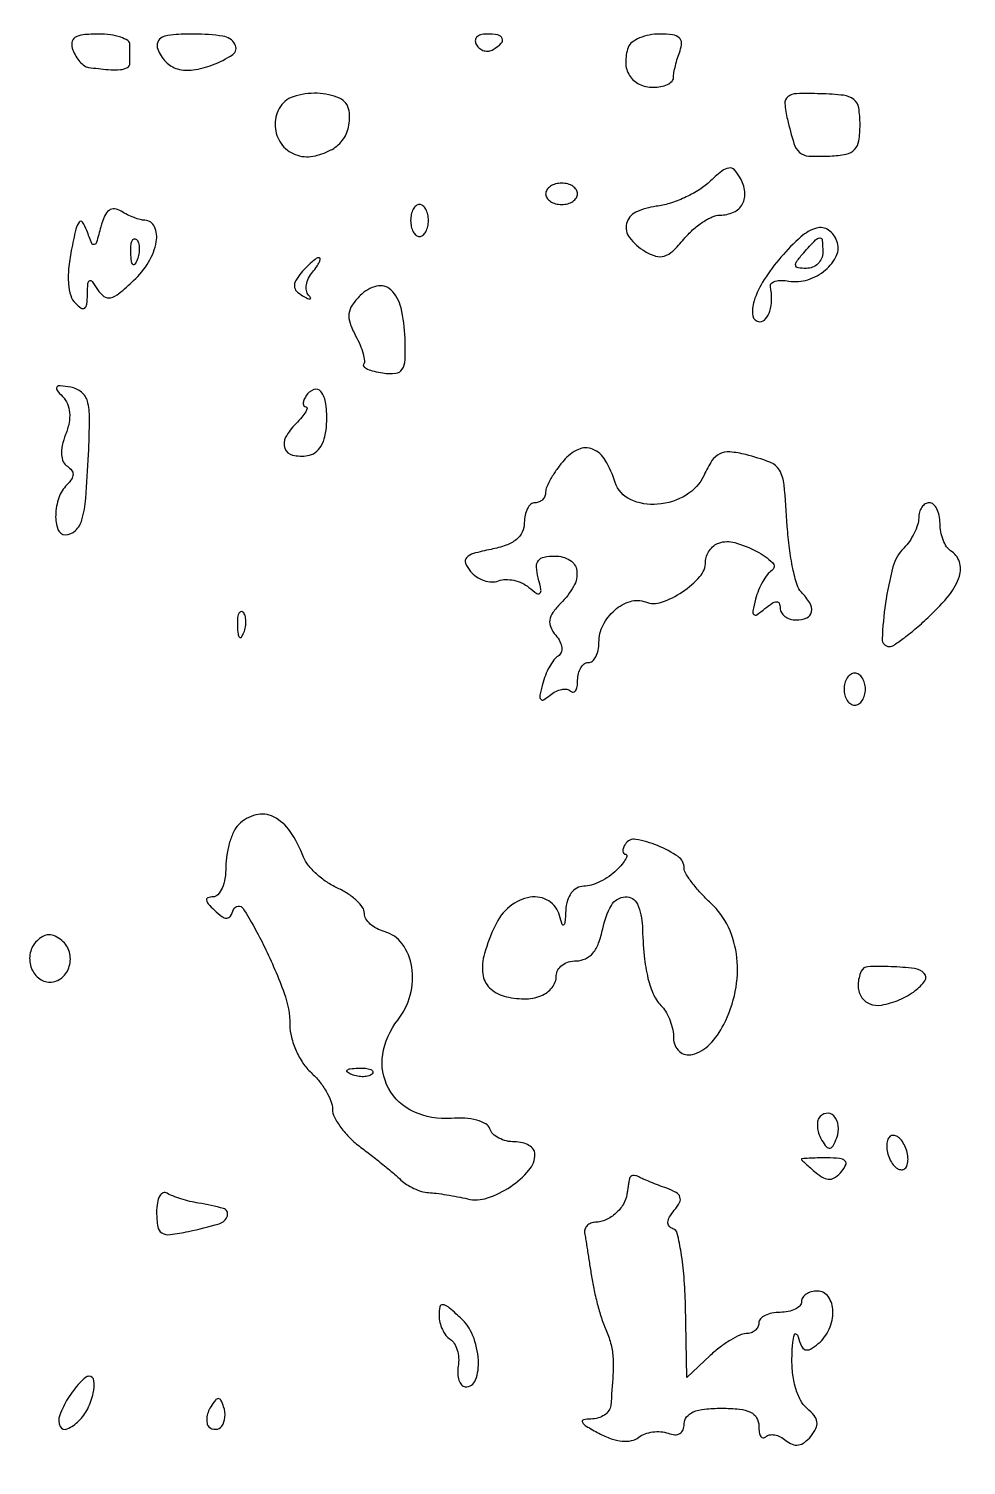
# Model space of a CAD drawing. Extents: x 0 to 5034, y 0 to 2560.
# Drawn here: x 3884.5 to 3972.5, y 2425.6 to 2560.5 of the extents above; entities that cross this region are included whole.
import ezdxf

# ---------------------------------------------------------------- set-up
doc = ezdxf.new("R2010")
doc.units = 0

msp = doc.modelspace()

# ---------------------------------------------------------------- linework, layer by layer
msp.add_lwpolyline([(4084.731077, 2269.263702, 0.000011), (4132.120882, 2268.843403, 0.002588)], format="xyb")
for points in [[(3888.638374, 2558.5, 0.045059), (3888.924708, 2557.916897, 0.047127), (3889.307216, 2557.403906, 0.051922), (3889.723321, 2557.029908, 0.122947), (3890.106989, 2556.875, 0.012002), (3891.960829, 2556.660733, 0.046808), (3893.11363, 2556.663594, 0.0982), (3893.764899, 2556.85922, 0.277625), (3894, 2557.25), (3894, 2558.073437), (3894, 2559, 0.253346), (3893.791991, 2559.384174, 0.063429), (3893.127969, 2559.70625, 0.049312), (3892.168592, 2559.927216, 0.031968), (3891.031385, 2560, 0.023909), (3889.600201, 2559.931524, 0.116597), (3888.837412, 2559.672153, 0.230808), (3888.54538, 2559.203458, 0.118031)], [(3896.608704, 2558.577319, 0.10114), (3897.365341, 2557.391654, 0.131054), (3898.466873, 2556.7305, 0.106974), (3899.930896, 2556.632535, 0.052441), (3901.75, 2557.099177, 0.061778), (3903.641494, 2558.082209, 0.394482), (3903.853524, 2559.045641, 0.225975), (3902.72823, 2559.801463, 0.036759), (3900.031385, 2560, 0.015847), (3898.076589, 2559.938029, 0.082827), (3897.031346, 2559.69477, 0.21143), (3896.601059, 2559.242176, 0.179342)], [(3926.510081, 2558.983688, 0.090427), (3926.820631, 2558.639411, 0.095498), (3927.22714, 2558.434921, 0.099685), (3927.665803, 2558.401101, 0.108373), (3928.069098, 2558.542705, 0.050477), (3928.838655, 2559.13314, 0.315493), (3928.933879, 2559.592818, 0.25701), (3928.519563, 2559.914842, 0.039415), (3927.440983, 2560, 0.067432), (3926.890269, 2559.925389, 0.140899), (3926.524436, 2559.701458, 0.190788), (3926.397824, 2559.36964, 0.136093)], [(3940.754296, 2558.75, 0.092507), (3940.511818, 2557.319468, 0.13562), (3940.870086, 2556.101924, 0.144544), (3941.778514, 2555.292347, 0.110654), (3943.083333, 2555, 0.045943), (3943.816955, 2555.067552, 0.065875), (3944.436979, 2555.269725, 0.085929), (3944.855567, 2555.567421, 0.197812), (3945, 2555.918213, -0.04425), (3945.040803, 2556.378353, -0.015326), (3945.178303, 2557.03135, -0.015089), (3945.374624, 2557.745256, -0.016969), (3945.606989, 2558.418213, 0.087034), (3945.753053, 2559.166491, 0.227263), (3945.531448, 2559.65252, 0.143745), (3944.904275, 2559.925509, 0.03126), (3943.713978, 2560, 0.046635), (3942.723534, 2559.90742, 0.053354), (3941.813321, 2559.632812, 0.061061), (3941.110915, 2559.229159, 0.144708)], [(3908.005705, 2553.010661, 0.135542), (3907.624582, 2551.321824, 0.143845), (3908.178998, 2549.720037, 0.146233), (3909.501906, 2548.690262, 0.14125), (3911.192354, 2548.537044, 0.070146), (3912.794433, 2549.086363, 0.108427), (3913.922002, 2550.010165, 0.11591), (3914.512094, 2551.271431, 0.088365), (3914.558805, 2552.800294, 0.25889), (3913.667388, 2553.967113, 0.095203), (3911.574458, 2554.439363, 0.087857), (3909.318729, 2554.114179, 0.19257)], [(3955.681298, 2552, 0.014237), (3956.295533, 2549.711384, 0.14297), (3956.827666, 2548.889698, 0.168743), (3957.681715, 2548.550806, 0.021794), (3959.676895, 2548.551139, 0.036807), (3961.191905, 2548.729712, 0.154519), (3961.98759, 2549.161839, 0.155501), (3962.38679, 2549.971372, 0.037417), (3962.5, 2551.482058, 0.040309), (3962.371045, 2553.079052, 0.188091), (3961.910509, 2553.859709, 0.140792), (3960.953817, 2554.24875, 0.019523), (3958.793039, 2554.394697, 0.013414), (3956.541803, 2554.39824, 0.158983), (3955.72949, 2554.110365, 0.255373), (3955.445555, 2553.465623, 0.037144)], [(3948.328994, 2546.091878, -0.049544), (3947.32461, 2545.326726, -0.030854), (3946.017492, 2544.628983, -0.030795), (3944.629047, 2544.095144, -0.047971), (3943.376179, 2543.828598, 0.08362), (3941.468533, 2543.278791, 0.222684), (3940.593806, 2542.208348, 0.232191), (3940.874245, 2540.888696, 0.089249), (3942.31265, 2539.608986, 0.063223), (3943.320181, 2539.155693, 0.150797), (3944.132154, 2539.158001, 0.115911), (3944.938825, 2539.633869, 0.029887), (3945.972942, 2540.75, -0.036782), (3946.792968, 2541.610962, -0.037184), (3947.72748, 2542.339063, -0.039809), (3948.634735, 2542.844128, -0.10751), (3949.351276, 2543, 0.107493), (3950.636439, 2543.279523, 0.162539), (3951.466466, 2544.053684, 0.156118), (3951.684336, 2545.197552, 0.097478), (3951.256938, 2546.50536, 0.062352), (3950.712624, 2547.244505, 0.242545), (3950.19265, 2547.425873, 0.136358), (3949.529114, 2547.136426, 0.016913)], [(3933, 2545, 0.148195), (3933.115568, 2544.618646, 0.098894), (3933.440625, 2544.29375, 0.082425), (3933.926543, 2544.074694, 0.064853), (3934.5, 2544, 0.064853), (3935.073457, 2544.074694, 0.082425), (3935.559375, 2544.29375, 0.098894), (3935.884432, 2544.618646, 0.148195), (3936, 2545, 0.148195), (3935.884432, 2545.381354, 0.098894), (3935.559375, 2545.70625, 0.082425), (3935.073457, 2545.925306, 0.064853), (3934.5, 2546, 0.064853), (3933.926543, 2545.925306, 0.082425), (3933.440625, 2545.70625, 0.098894), (3933.115568, 2545.381354, 0.148195)], [(3891.264688, 2541.904167, -0.006027), (3890.865735, 2540.450389, -0.263344), (3890.647427, 2540.236183, -0.377649), (3890.416832, 2540.350794, -0.00912), (3889.951552, 2541.553552, 0.057958), (3889.558068, 2542.334624, 0.514045), (3889.232636, 2542.347227, 0.109439), (3888.917969, 2541.682029, 0.007875), (3888.494252, 2539.675304, 0.024266), (3888.247251, 2537.969735, 0.043028), (3888.234054, 2536.550169, 0.054581), (3888.441089, 2535.448496, 0.123265), (3888.874696, 2534.725304, 0.048262), (3889.418307, 2534.277601, 0.314415), (3889.753402, 2534.283216, 0.211109), (3889.960299, 2534.637408, 0.026185), (3890.015313, 2535.55, -0.011953), (3890.048498, 2536.594619, -0.268525), (3890.20793, 2536.837787, -0.366444), (3890.44982, 2536.779436, -0.016925), (3890.962643, 2536.026205, 0.08849), (3891.560941, 2535.371507, 0.2274), (3892.172699, 2535.243248, 0.112761), (3892.968752, 2535.642727, 0.016129), (3894.347084, 2536.856343, 0.068767), (3895.748451, 2538.591811, 0.089542), (3896.472968, 2540.497195, 0.150339), (3896.31154, 2541.911004, 0.293449), (3895.404671, 2542.515313, -0.063174), (3894.966238, 2542.578486, -0.024085), (3894.378788, 2542.771498, -0.023394), (3893.753444, 2543.045068, -0.026494), (3893.182692, 2543.365928, 0.110357), (3892.557134, 2543.590942, 0.196648), (3892.037024, 2543.45098, 0.128259), (3891.611127, 2542.907235, 0.038406)], [(3920.333333, 2542.5, 0.053595), (3920.395023, 2541.926139, 0.073362), (3920.578125, 2541.440625, 0.093122), (3920.848674, 2541.114688, 0.17482), (3921.166667, 2541, 0.17482), (3921.484659, 2541.114688, 0.093122), (3921.755208, 2541.440625, 0.073362), (3921.93831, 2541.926139, 0.053595), (3922, 2542.5, 0.053595), (3921.93831, 2543.073861, 0.073362), (3921.755208, 2543.559375, 0.093122), (3921.484659, 2543.885312, 0.17482), (3921.166667, 2544, 0.17482), (3920.848674, 2543.885312, 0.093122), (3920.578125, 2543.559375, 0.073362), (3920.395023, 2543.073861, 0.053595)], [(3894.683114, 2538.8125, -0.054073), (3894.461564, 2538.395823, -0.470617), (3894.279315, 2538.37858, -0.168741), (3894.137993, 2538.670344, -0.018894), (3894.078947, 2539.416667, -0.028489), (3894.089945, 2540.112848, -0.077125), (3894.200665, 2540.592839, -0.208169), (3894.385309, 2540.77538, -0.296942), (3894.604167, 2540.729167, -0.126455), (3894.797407, 2540.402231, -0.060344), (3894.876576, 2539.916927, -0.05415), (3894.839148, 2539.359369, -0.051402)], [(3955.079442, 2539.064342, 0.037205), (3953.496911, 2536.947097, 0.062649), (3952.548775, 2534.945373, 0.117928), (3952.434406, 2533.561331, 0.370271), (3953.088484, 2533, 0.22222), (3953.642354, 2533.25895, 0.100625), (3954.032092, 2533.979963, 0.071223), (3954.197434, 2535.053801, 0.045307), (3954.096214, 2536.31662, -0.254351), (3954.193023, 2536.601478, -0.11636), (3954.545792, 2536.800369, -0.072654), (3955.118074, 2536.879058, -0.039874), (3955.824169, 2536.816679, 0.119509), (3957.58516, 2536.940275, 0.096951), (3959.249958, 2537.852479, 0.11125), (3960.28795, 2539.204786, 0.202572), (3960.33357, 2540.573113, 0.150494), (3959.528146, 2541.599921, 0.225334), (3958.422783, 2541.782424, 0.113527), (3956.955661, 2540.969997, 0.030696)], [(3959, 2539.5, -0.101721), (3958.882332, 2538.9276, -0.098537), (3958.547793, 2538.440625, -0.097291), (3958.048138, 2538.114368, -0.096419), (3957.460573, 2538, -0.035838), (3956.687524, 2538.055481, -0.325335), (3956.459106, 2538.27802, -0.208212), (3956.553366, 2538.661216, -0.017756), (3957.210573, 2539.461963, -0.007679), (3958.322999, 2540.68486, -0.201684), (3958.719977, 2540.861798, -0.397768), (3958.955338, 2540.648652, -0.019434)], [(3910.073886, 2537.589028, 0.03892), (3909.554932, 2536.854248, 0.150137), (3909.42416, 2536.31771, 0.184594), (3909.627488, 2535.867315, 0.06466), (3910.201442, 2535.428702, 0.016746), (3910.67047, 2535.17859, 0.145908), (3910.900785, 2535.139852, 0.539115), (3910.949252, 2535.237981, 0.051532), (3910.758676, 2535.497665, -0.144798), (3910.559537, 2535.911524, -0.083091), (3910.562285, 2536.469816, -0.070874), (3910.760494, 2537.083858, -0.059816), (3911.131121, 2537.657991, 0.020857), (3911.523818, 2538.173471, 0.04512), (3911.770845, 2538.605785, 0.087861), (3911.844982, 2538.891735, 0.437369), (3911.744889, 2539, 0.152428), (3911.482379, 2538.918068, 0.024047), (3911.047782, 2538.585527, 0.024812), (3910.558874, 2538.129294, 0.019407)], [(3915.607929, 2535.465071, 0.046658), (3914.846439, 2534.54646, 0.121581), (3914.548611, 2533.747776, 0.113871), (3914.647251, 2532.869257, 0.038223), (3915.170962, 2531.680554, -0.022878), (3915.587343, 2530.808917, -0.031953), (3915.872079, 2529.993663, -0.033082), (3916.01189, 2529.324565, -0.212441), (3915.91898, 2529, 0.397023), (3915.931557, 2528.78493, 0.083084), (3916.275795, 2528.554084, 0.047551), (3916.898723, 2528.340783, 0.023419), (3917.722026, 2528.184115, 0.057929), (3918.930697, 2528.153305, 0.23186), (3919.545518, 2528.526805, 0.1358), (3919.817937, 2529.409752, 0.016726), (3919.809529, 2531.44653, 0.047305), (3919.429887, 2534.303347, 0.146282), (3918.477632, 2535.977505, 0.257099), (3917.142555, 2536.332427, 0.136319)], [(3887.676974, 2525.970091, -0.089601), (3888.13141, 2525.287062, -0.082084), (3888.336078, 2524.466882, -0.069333), (3888.280597, 2523.506414, -0.041819), (3887.965184, 2522.408428, 0.035362), (3887.652286, 2521.369849, 0.068989), (3887.579705, 2520.509587, 0.095072), (3887.742039, 2519.855197, 0.14717), (3888.125343, 2519.422534, -0.086672), (3888.527516, 2519.065159, -0.175111), (3888.660933, 2518.668798, -0.141475), (3888.519521, 2518.216619, -0.050346), (3888.087132, 2517.687132, 0.113992), (3887.327602, 2516.471329, 0.075196), (3887.029203, 2514.84334, 0.094628), (3887.244275, 2513.48932, 0.316082), (3887.940983, 2513, 0.1954), (3888.882702, 2513.382633, 0.130213), (3889.489095, 2514.394358, 0.050897), (3889.856662, 2516.422609, 0.007821), (3890.110562, 2520.517102, 0.008944), (3890.207578, 2523.931991, 0.067127), (3890.008617, 2525.534308, 0.160982), (3889.455402, 2526.384585, 0.124801), (3888.443719, 2526.844208, 0.016551), (3887.464095, 2526.987278, 0.245423), (3887.150705, 2526.865938, 0.359358), (3887.142357, 2526.588511, 0.026483)], [(3910.510081, 2526.016312, 0.043874), (3910.314019, 2525.626367, 0.095409), (3910.251668, 2525.298542, 0.173545), (3910.327925, 2525.086985, 0.223927), (3910.512412, 2525, -0.470363), (3910.620645, 2524.869256, -0.088586), (3910.493357, 2524.535693, -0.042267), (3910.125599, 2524.026766, -0.018795), (3909.562237, 2523.41938, 0.070914), (3908.608071, 2522.14797, 0.217408), (3908.53027, 2521.099416, 0.255812), (3909.25262, 2520.471185, 0.090412), (3910.670245, 2520.422108, 0.123697), (3911.374066, 2520.712958, 0.098915), (3911.926448, 2521.323299, 0.078162), (3912.293449, 2522.235795, 0.045693), (3912.452496, 2523.406146, 0.040985), (3912.380849, 2525.281997, 0.130651), (3911.91986, 2526.436399, 0.338461), (3911.244241, 2526.629447, 0.162104)], [(3934.691208, 2519.952325, 0.022492), (3934.043862, 2519.123582, 0.024905), (3933.496792, 2518.266957, 0.025351), (3933.107511, 2517.496513, 0.10467), (3933, 2516.988569, -0.100219), (3932.923616, 2516.61131, -0.098215), (3932.70625, 2516.290392, -0.097662), (3932.381655, 2516.075427, -0.09787), (3932, 2516, 0.181063), (3931.618311, 2515.857096, 0.091341), (3931.29375, 2515.449219, 0.071292), (3931.073893, 2514.842428, 0.051363), (3931, 2514.125, -0.111095), (3930.802874, 2513.248755, -0.113796), (3930.250351, 2512.550175, -0.083563), (3929.291535, 2512.016044, -0.036047), (3927.877192, 2511.625438, 0.016732), (3926.226354, 2511.237413, 0.139851), (3925.575932, 2510.845567, 0.295312), (3925.483824, 2510.328775, 0.073834), (3925.950305, 2509.559879, 0.072199), (3926.515156, 2509.050378, 0.066246), (3927.217813, 2508.704453, 0.06999), (3927.946115, 2508.567837, 0.103387), (3928.585848, 2508.671317, -0.088949), (3929.240631, 2508.79655, -0.056244), (3930.016354, 2508.718072, -0.054284), (3930.788381, 2508.460812, -0.065747), (3931.434061, 2508.054725, 0.020947), (3932.182834, 2507.484515, 0.366245), (3932.465413, 2507.510927, 0.249632), (3932.562251, 2507.840005, 0.013177), (3932.304694, 2508.942849, -0.047155), (3932.138008, 2509.965728, -0.182447), (3932.320889, 2510.570565, -0.183395), (3932.856975, 2510.90182, -0.047719), (3933.883369, 2511, -0.136203), (3935.282203, 2510.611746, -0.232496), (3935.924955, 2509.614333, -0.159423), (3935.628076, 2508.154414, -0.06725), (3934.400693, 2506.54355, 0.039216), (3933.671014, 2505.689461, 0.12017), (3933.384011, 2504.990097, 0.144701), (3933.476969, 2504.316708, 0.067136), (3933.949251, 2503.561149, -0.05308), (3934.343455, 2502.968124, -0.092418), (3934.515375, 2502.404968, -0.125622), (3934.450348, 2501.936599, -0.158644), (3934.169265, 2501.604611, 0.094956), (3933.775152, 2501.242636, 0.032886), (3933.354748, 2500.590751, 0.031273), (3932.975222, 2499.793937, 0.031563), (3932.699381, 2498.958433, 0.015308), (3932.462269, 2497.92323, 0.20482), (3932.541616, 2497.55004, 0.396353), (3932.808913, 2497.495152, 0.035148), (3933.420684, 2497.934173, -0.054018), (3933.952735, 2498.286413, -0.069199), (3934.506199, 2498.481374, -0.084569), (3934.995352, 2498.496919, -0.163543), (3935.342009, 2498.324657, 0.207794), (3935.589508, 2498.227052, 0.244364), (3935.806715, 2498.349535, 0.107049), (3935.954785, 2498.737347, 0.037878), (3936, 2499.333333, -0.05808), (3936.074296, 2499.970776, -0.077243), (3936.29375, 2500.510417, -0.096011), (3936.618547, 2500.872, -0.163305), (3937, 2501, 0.181272), (3937.381693, 2501.143082, 0.091278), (3937.70625, 2501.551532, 0.071223), (3937.926111, 2502.159146, 0.05129), (3938, 2502.877555, -0.117104), (3938.388207, 2504.512357, -0.097247), (3939.48724, 2505.927928, -0.105915), (3940.950833, 2506.738343, -0.166785), (3942.372463, 2506.687314, 0.177353), (3943.880029, 2506.664169, 0.063489), (3945.833953, 2507.638359, 0.063634), (3947.47335, 2509.065858, 0.183851), (3948, 2510.449715, -0.085517), (3948.093616, 2510.993067, -0.068427), (3948.367188, 2511.521283, -0.068615), (3948.772219, 2511.954718, -0.087046), (3949.25, 2512.221088, -0.155159), (3950.741551, 2512.26148, -0.050242), (3952.815742, 2511.43016, -0.069619), (3954.286647, 2510.37873, -0.491843), (3954.209163, 2509.62927, 0.092421), (3953.799616, 2509.256897, 0.033534), (3953.366468, 2508.597994, 0.031874), (3952.978173, 2507.795752, 0.032829), (3952.699381, 2506.958433, 0.012863), (3952.437417, 2505.839887, 0.250532), (3952.53451, 2505.510471, 0.366318), (3952.818044, 2505.484617, 0.020349), (3953.578674, 2506.065294, -0.02372), (3954.254528, 2506.574079, -0.140329), (3954.670702, 2506.711544, -0.312141), (3954.911329, 2506.559026, -0.100525), (3955, 2506.122445, 0.132654), (3955.115597, 2505.694405, 0.100549), (3955.440625, 2505.329718, 0.087756), (3955.926827, 2505.084365, 0.073201), (3956.5, 2505, 0.100268), (3957.491458, 2505.200842, 0.250949), (3957.941044, 2505.757581, 0.185742), (3957.788907, 2506.594948, 0.059664), (3956.994533, 2507.605467, -0.124888), (3956.584944, 2508.29358, -0.019504), (3956.191539, 2509.838044, -0.020671), (3955.867598, 2511.735704, -0.016703), (3955.672868, 2513.793799, 0.007979), (3955.372178, 2517.696761, 0.108556), (3954.940739, 2519.047755, 0.173601), (3954.028906, 2519.818344, 0.027998), (3951.773037, 2520.520828, 0.039027), (3950.281473, 2520.773627, 0.137412), (3949.333815, 2520.598011, 0.135237), (3948.606584, 2519.953466, 0.037326), (3947.864571, 2518.602112, -0.152417), (3946.173876, 2516.713013, -0.114341), (3943.500702, 2515.855051, -0.12863), (3940.953682, 2516.300086, -0.211739), (3939.528662, 2517.909695, 0.057246), (3938.593675, 2519.993869, 0.160145), (3937.401861, 2521.033146, 0.213747), (3936.067178, 2521.004293, 0.105369)], [(3968, 2514.571429, -0.077174), (3967.899269, 2513.922686, -0.038234), (3967.585981, 2513.148481, -0.036783), (3967.129967, 2512.37812, -0.044376), (3966.590575, 2511.733432, 0.132347), (3965.587566, 2509.990682, 0.028733), (3964.886172, 2506.559163, 0.024693), (3964.56809, 2503.213706, 0.42758), (3965.250096, 2502.5, 0.150652), (3965.684215, 2502.63384, 0.012409), (3966.657116, 2503.332712, 0.015733), (3967.791977, 2504.248944, 0.011461), (3968.996559, 2505.334766, 0.03369), (3970.882862, 2507.372089, 0.0916), (3971.816646, 2509.094105, 0.159007), (3971.815029, 2510.464648, 0.176981), (3971, 2511.5, -0.111412), (3970.616444, 2511.876024, -0.050262), (3970.29375, 2512.50665, -0.046318), (3970.074077, 2513.270704, -0.046881), (3970, 2514.059017, 0.049547), (3969.926216, 2514.801778, 0.069539), (3969.70625, 2515.429836, 0.089706), (3969.381787, 2515.852535, 0.186414), (3969, 2516, 0.141492), (3968.618661, 2515.889883, 0.099788), (3968.29375, 2515.580357, 0.084734), (3968.074889, 2515.117465, 0.068255)], [(3904.078947, 2504.416667, 0.018894), (3904.137993, 2503.670344, 0.168741), (3904.279315, 2503.37858, 0.470617), (3904.461564, 2503.395823, 0.054073), (3904.683114, 2503.8125, 0.051402), (3904.839148, 2504.359369, 0.05415), (3904.876576, 2504.916927, 0.060344), (3904.797407, 2505.402231, 0.126455), (3904.604167, 2505.729167, 0.296942), (3904.385309, 2505.77538, 0.208169), (3904.200665, 2505.592839, 0.077125), (3904.089945, 2505.112848, 0.028489)], [(3961, 2498.5, 0.064853), (3961.074694, 2497.926543, 0.082425), (3961.29375, 2497.440625, 0.098894), (3961.618646, 2497.115568, 0.148195), (3962, 2497, 0.148195), (3962.381354, 2497.115568, 0.098894), (3962.70625, 2497.440625, 0.082425), (3962.925306, 2497.926543, 0.064853), (3963, 2498.5, 0.064853), (3962.925306, 2499.073457, 0.082425), (3962.70625, 2499.559375, 0.098894), (3962.381354, 2499.884432, 0.148195), (3962, 2500, 0.148195), (3961.618646, 2499.884432, 0.098894), (3961.29375, 2499.559375, 0.082425), (3961.074694, 2499.073457, 0.064853)], [(3904.2, 2485.8, 0.087124), (3903.739019, 2485.142664, 0.036597), (3903.3525, 2484.13, 0.034792), (3903.088534, 2482.960023, 0.038105), (3903, 2481.8, -0.040942), (3902.912069, 2480.727942, -0.060377), (3902.6475, 2479.8225, -0.079389), (3902.259052, 2479.207487, -0.215499), (3901.8, 2479, 0.074878), (3901.320927, 2478.927851, 0.356978), (3901.178646, 2478.713542, 0.158899), (3901.337241, 2478.353416, 0.021134), (3901.925, 2477.75, 0.027827), (3902.63339, 2477.152554, 0.171596), (3903.08119, 2477.011517, 0.243805), (3903.42449, 2477.204917, 0.057423), (3903.729247, 2477.81274, -0.623975), (3904.623918, 2477.907056, -0.026773), (3906.618593, 2474.312169, -0.025177), (3908.469035, 2469.968116, -0.088316), (3909, 2466.98551, 0.063047), (3909.146474, 2465.828508, 0.041916), (3909.5875, 2464.564233, 0.041868), (3910.234251, 2463.389067, 0.062189), (3911, 2462.5, -0.039521), (3911.765299, 2461.688703, -0.036958), (3912.4125, 2460.749454, -0.039136), (3912.859487, 2459.827025, -0.093521), (3913, 2459.082361, 0.119386), (3913.182863, 2458.327432, 0.04068), (3913.782868, 2457.363165, 0.037698), (3914.645253, 2456.366489, 0.035366), (3915.665083, 2455.487349, -0.005641), (3916.765858, 2454.647013, -0.005317), (3917.86949, 2453.765555, -0.005294), (3918.830643, 2452.963902, -0.018367), (3919.426988, 2452.416667, 0.053291), (3919.955681, 2451.995454, 0.035342), (3920.638746, 2451.626192, 0.035477), (3921.36203, 2451.358877, 0.056339), (3922.011905, 2451.246966, -0.018169), (3922.734608, 2451.178606, -0.007591), (3923.702943, 2451.03639, -0.007498), (3924.73577, 2450.852711, -0.009643), (3925.678966, 2450.651396, 0.138826), (3927.53318, 2450.737344, 0.066598), (3929.690906, 2451.793541, 0.068092), (3931.430316, 2453.332041, 0.179553), (3932, 2454.867295, 0.165543), (3931.852907, 2455.299395, 0.095493), (3931.436979, 2455.667268, 0.076483), (3930.816434, 2455.915906, 0.057168), (3930.083333, 2456, -0.059632), (3929.319994, 2456.091364, -0.061818), (3928.60964, 2456.360142, -0.068636), (3928.056374, 2456.757016, -0.123047), (3927.757995, 2457.226016, 0.185152), (3927.373495, 2457.693876, 0.06342), (3926.547805, 2458.033338, 0.050854), (3925.425144, 2458.216552, 0.034063), (3924.12305, 2458.206199, -0.126181), (3920.626297, 2458.824397, -0.16364), (3918.260368, 2461.030362, -0.16474), (3917.717283, 2464.20518, -0.12804), (3919.128729, 2467.436522, 0.102646), (3920.299492, 2469.788068, 0.102607), (3920.438323, 2472.411607, 0.118775), (3919.548274, 2474.588803, 0.174361), (3917.858829, 2475.747168, -0.057945), (3917.148027, 2476.024121, -0.064116), (3916.546031, 2476.449686, -0.073039), (3916.138282, 2476.952303, -0.134743), (3916, 2477.456116, 0.155223), (3915.825063, 2478.006042, 0.050215), (3915.257381, 2478.658117, 0.044471), (3914.439405, 2479.299857, 0.037226), (3913.471935, 2479.830833, -0.041957), (3912.455359, 2480.401321, -0.035948), (3911.490857, 2481.160941, -0.037535), (3910.713065, 2481.984584, -0.080106), (3910.277889, 2482.741348, 0.058835), (3909.026888, 2485.14703, 0.127558), (3907.471606, 2486.511071, 0.177967), (3905.805379, 2486.701835, 0.137646)], [(3940.476694, 2483.96229, 0.046597), (3940.293593, 2483.593141, 0.101451), (3940.241861, 2483.282673, 0.179255), (3940.324771, 2483.082025, 0.209019), (3940.512412, 2483, -0.453151), (3940.62382, 2482.872939, -0.098889), (3940.517039, 2482.559375, -0.045231), (3940.175368, 2482.07647, -0.019811), (3939.642857, 2481.5, -0.045706), (3938.953005, 2480.925927, -0.037117), (3938.121875, 2480.440625, -0.03846), (3937.281635, 2480.107533, -0.075276), (3936.571429, 2480, 0.127349), (3935.934638, 2479.835137, 0.105551), (3935.405197, 2479.373591, 0.087894), (3935.041102, 2478.653515, 0.060398), (3934.883999, 2477.75, -0.005718), (3934.812001, 2476.607705, -0.197309), (3934.693656, 2476.37122, -0.541772), (3934.550633, 2476.4117, -0.01159), (3934.310674, 2477.25, 0.193997), (3933.287714, 2478.62726, 0.178189), (3931.550335, 2478.972287, 0.136318), (3929.632528, 2478.0983, 0.109801), (3928.25, 2476.292833, 0.035935), (3927.256354, 2473.676321, 0.105009), (3927.099354, 2471.762388, 0.166097), (3927.737117, 2470.464046, 0.133086), (3929.096452, 2469.685028, 0.060463), (3930.976625, 2469.429654, 0.097247), (3932.562771, 2469.717736, 0.131663), (3933.608475, 2470.488807, 0.170012), (3934, 2471.606989, -0.133587), (3934.144506, 2472.138205, -0.100493), (3934.550781, 2472.590803, -0.08744), (3935.158511, 2472.89534, -0.072651), (3935.875, 2473, 0.109085), (3936.742929, 2473.191636, 0.112059), (3937.43975, 2473.73, 0.084595), (3937.97095, 2474.655584, 0.038727), (3938.35, 2476, -0.080066), (3939.171824, 2478.20214, -0.251839), (3940.464432, 2479.013267, -0.315129), (3941.608277, 2478.322051, -0.097522), (3942.076511, 2476.25, 0.016573), (3942.2468, 2473.459931, 0.036462), (3942.601782, 2471.353995, 0.048663), (3943.152376, 2469.783174, 0.08798), (3943.930699, 2468.669301, -0.070455), (3944.340579, 2468.124181, -0.038893), (3944.685893, 2467.363818, -0.03788), (3944.921329, 2466.522377, -0.049315), (3945, 2465.726676, 0.213235), (3945.549058, 2464.49777, 0.254335), (3946.768635, 2464.209213, 0.133426), (3948.385418, 2465.158824, 0.076664), (3949.710141, 2467.008858, 0.067272), (3950.792712, 2470.128152, 0.076507), (3950.94119, 2473.285431, 0.082417), (3950.148837, 2476.146328, 0.097491), (3948.5, 2478.41242, -0.019346), (3947.542809, 2479.370948, -0.024123), (3946.734375, 2480.335097, -0.023481), (3946.146902, 2481.189057, -0.139809), (3946, 2481.704156, 0.24798), (3945.43265, 2482.777754, 0.052646), (3943.507144, 2483.812963, 0.053861), (3941.458266, 2484.4032, 0.306623)], [(3885.254351, 2474.854351, 0.144239), (3884.645512, 2473.736949, 0.132004), (3884.711273, 2472.425319, 0.142435), (3885.410953, 2471.392775, 0.174818), (3886.5, 2471, 0.178404), (3887.618795, 2471.412319, 0.14754), (3888.310254, 2472.487198, 0.138127), (3888.31581, 2473.822537, 0.153109), (3887.616765, 2474.903093, 0.060276), (3886.978218, 2475.314473, 0.118688), (3886.391868, 2475.442911, 0.123537), (3885.827193, 2475.288783, 0.068384)], [(3962.612029, 2472.036222, 0.098072), (3962.314122, 2470.752618, 0.143972), (3962.602787, 2469.63816, 0.165606), (3963.404712, 2468.958396, 0.13777), (3964.522442, 2468.845022, 0.058012), (3966.183231, 2469.338136, 0.058829), (3967.677857, 2470.19796, 0.080113), (3968.577378, 2471.123122, 0.36414), (3968.516933, 2471.8164, 0.166233), (3967.595164, 2472.268444, 0.022324), (3965.411027, 2472.447619, 0.019032), (3963.219636, 2472.445755, 0.284395)], [(3916.729167, 2462.395833, -0.126455), (3916.402231, 2462.202593, -0.060344), (3915.916927, 2462.123424, -0.05415), (3915.359369, 2462.160852, -0.051402), (3914.8125, 2462.316886, -0.054073), (3914.395823, 2462.538436, -0.470617), (3914.37858, 2462.720685, -0.168741), (3914.670344, 2462.862007, -0.018894), (3915.416667, 2462.921053, -0.028489), (3916.112848, 2462.910055, -0.077125), (3916.592839, 2462.799335, -0.208169), (3916.77538, 2462.614691, -0.296942)], [(3958.635081, 2458.218566, 0.116479), (3958.500026, 2457.813281, 0.057006), (3958.513244, 2457.265846, 0.052041), (3958.660145, 2456.670761, 0.051938), (3958.92682, 2456.118408, 0.03936), (3959.355474, 2455.533274, 0.268353), (3959.680389, 2455.419978, 0.227867), (3959.9802, 2455.64177, 0.029854), (3960.317163, 2456.384129, 0.120613), (3960.459513, 2457.504837, 0.158399), (3960.034166, 2458.437418, 0.257132), (3959.31368, 2458.680455, 0.212933)], [(3965, 2455.618034, 0.059645), (3965.074178, 2454.99842, 0.050746), (3965.29375, 2454.377112, 0.053126), (3965.617096, 2453.846464, 0.091204), (3966, 2453.5, 0.131946), (3966.379909, 2453.386134, 0.190139), (3966.70625, 2453.504138, 0.14379), (3966.926373, 2453.853366, 0.069308), (3967, 2454.381966, 0.059645), (3966.925822, 2455.00158, 0.050746), (3966.70625, 2455.622888, 0.053126), (3966.382904, 2456.153536, 0.091204), (3966, 2456.5, 0.131946), (3965.620091, 2456.613866, 0.190139), (3965.29375, 2456.495862, 0.14379), (3965.073627, 2456.146634, 0.069308)], [(3957, 2454.372445, 0.20588), (3957.034313, 2454.292645, 0.003283), (3957.401651, 2453.949018, 0.00803), (3957.843248, 2453.554274, 0.005163), (3958.367321, 2453.110114, 0.049672), (3959.080105, 2452.629283, 0.137601), (3959.664931, 2452.498065, 0.147381), (3960.207237, 2452.693215, 0.06007), (3960.782284, 2453.237669, 0.068239), (3961.161382, 2453.847124, 0.321843), (3961.083207, 2454.227775, 0.165884), (3960.584465, 2454.44854, 0.02199), (3959.414963, 2454.5, 0.004951), (3958.488968, 2454.490831, 0.008242), (3957.709395, 2454.462531, 0.002707), (3957.048402, 2454.424028, 0.395706)], [(3940.875, 2452.559017, 0.009395), (3940.818356, 2452.281294, 0.003647), (3940.75, 2451.89494, 0.003609), (3940.682011, 2451.475247, 0.004464), (3940.625, 2451.083333, -0.102206), (3940.293935, 2450.145137, -0.075487), (3939.588127, 2449.296248, -0.074906), (3938.655782, 2448.68946, -0.097426), (3937.666667, 2448.454545, 0.082648), (3937.23311, 2448.364914, 0.103477), (3936.889205, 2448.142045, 0.11555), (3936.688672, 2447.821829, 0.124066), (3936.658286, 2447.454545, -0.001698), (3936.747732, 2446.903551, -0.000298), (3936.911883, 2445.866207, -0.000323), (3937.102892, 2444.649347, -0.00029), (3937.299322, 2443.387861, 0.015237), (3937.547307, 2442.058037, 0.012021), (3937.893765, 2440.635353, 0.0122), (3938.279828, 2439.32884, 0.029271), (3938.645057, 2438.387861, -0.042336), (3939.100079, 2437.118276, -0.048786), (3939.30752, 2435.849193, -0.030564), (3939.313332, 2434.150341, -0.006787), (3939.106299, 2431.25, -0.132847), (3938.932288, 2430.771782, -0.09014), (3938.517163, 2430.362857, -0.078947), (3937.926826, 2430.084566, -0.068739), (3937.25, 2429.985258, 0.050048), (3936.54677, 2429.908702, 0.505933), (3936.443242, 2429.680305, 0.133435), (3936.80271, 2429.314373, 0.010619), (3938, 2428.648159, 0.035505), (3939.154134, 2428.138897, 0.061326), (3940.176275, 2427.908098, 0.077173), (3941.043375, 2427.95537, 0.11191), (3941.737265, 2428.274776, -0.076954), (3942.322458, 2428.594987, -0.05352), (3943.055449, 2428.774471, -0.053117), (3943.816938, 2428.795087, -0.071959), (3944.487265, 2428.64326, 0.073557), (3945.110328, 2428.504221, 0.152052), (3945.591306, 2428.616375, 0.167795), (3945.893461, 2428.969747, 0.094009), (3946, 2429.531385, -0.171089), (3946.228941, 2430.180867, -0.124566), (3946.845799, 2430.645099, -0.073656), (3947.91379, 2430.91808, -0.025805), (3949.5, 2431, -0.024197), (3951.189527, 2430.91819, -0.087132), (3952.225, 2430.630952, -0.150963), (3952.790316, 2430.11052, -0.13253), (3953, 2429.333333, 0.037878), (3953.045215, 2428.737347, 0.107049), (3953.193285, 2428.349535, 0.244364), (3953.410492, 2428.227052, 0.207794), (3953.657991, 2428.324657, -0.157592), (3954.0008, 2428.499996, -0.086014), (3954.477938, 2428.49454, -0.071102), (3955.013895, 2428.313946, -0.056498), (3955.525312, 2427.978993, 0.078777), (3956.135151, 2427.617162, 0.134969), (3956.719061, 2427.552701, 0.122231), (3957.294324, 2427.797019, 0.058365), (3957.879652, 2428.35499, 0.058069), (3958.358356, 2429.090908, 0.150938), (3958.458654, 2429.708118, 0.139227), (3958.194764, 2430.30675, 0.046584), (3957.512331, 2430.989766, -0.102303), (3956.911423, 2431.741772, -0.047971), (3956.453876, 2432.906174, -0.042529), (3956.175135, 2434.328417, -0.035138), (3956.116001, 2435.872445, -0.012359), (3956.189569, 2437.168925, -0.057104), (3956.33527, 2437.904744, -0.507112), (3956.514665, 2437.964709, -0.177073), (3956.699552, 2437.696896, 0.039047), (3956.999843, 2436.825233, 0.212995), (3957.359072, 2436.496397, 0.216529), (3957.839466, 2436.546993, 0.04035), (3958.583551, 2437.069341, 0.115059), (3959.611043, 2438.423859, 0.109635), (3959.956992, 2440.117833, 0.147755), (3959.526211, 2441.461118, 0.246593), (3958.5, 2442, 0.064853), (3957.926543, 2441.925306, 0.082425), (3957.440625, 2441.70625, 0.098894), (3957.115568, 2441.381354, 0.148195), (3957, 2441, -0.191087), (3956.848523, 2440.618118, -0.088204), (3956.4125, 2440.29375, -0.068025), (3955.765418, 2440.073693, -0.048028), (3955, 2440, 0.048028), (3954.234582, 2439.926307, 0.068025), (3953.5875, 2439.70625, 0.088204), (3953.151477, 2439.381882, 0.191087), (3953, 2439, -0.117807), (3952.908867, 2438.618575, -0.100594), (3952.651745, 2438.29375, -0.09265), (3952.267228, 2438.075663, -0.082979), (3951.814451, 2438, 0.109172), (3951.215423, 2437.867628, 0.02801), (3950.335486, 2437.397181, 0.027165), (3949.367816, 2436.733323, 0.02465), (3948.444489, 2435.94785), (3946.260076, 2433.895701), (3946.114166, 2440.69785, 0.014005), (3945.983904, 2443.329613, 0.021251), (3945.709769, 2445.603872, 0.017044), (3945.3531, 2447.395196, 0.259017), (3944.94239, 2447.847246, -0.141467), (3944.588688, 2448.093117, -0.1913), (3944.473187, 2448.460966, -0.115882), (3944.630027, 2448.959973, -0.039386), (3945.070886, 2449.585413, 0.049596), (3945.562559, 2450.314032, 0.209516), (3945.604445, 2450.827172, 0.187161), (3945.252488, 2451.243631, 0.038944), (3944.362624, 2451.642359, -0.005768), (3943.59451, 2451.927052, -0.005628), (3942.826833, 2452.231656, -0.005559), (3942.158725, 2452.514213, -0.020935), (3941.75, 2452.713209, 0.06479), (3941.453851, 2452.826562, 0.103008), (3941.183594, 2452.834905, 0.135843), (3940.982521, 2452.739146, 0.160434)], [(3896.5, 2449.379962, 0.038506), (3896.604025, 2448.031212, 0.223475), (3896.992753, 2447.455227, 0.168124), (3897.765915, 2447.295063, 0.02044), (3899.5, 2447.59227, 0.018856), (3902.358946, 2448.317175, 0.240957), (3903.136986, 2449.055082, 0.432279), (3902.78171, 2449.742409, 0.030867), (3900.439278, 2450.256319, -0.0205), (3899.623475, 2450.417659, -0.017328), (3898.775913, 2450.653046, -0.017677), (3898.017597, 2450.922057, -0.045723), (3897.5, 2451.183439, 0.239814), (3897.11656, 2451.217376, 0.172186), (3896.788536, 2450.927646, 0.088703), (3896.569155, 2450.285776, 0.038117)], [(3923, 2439.714005, 0.058814), (3923.077729, 2439.055487, 0.050531), (3923.307806, 2438.396616, 0.053039), (3923.646595, 2437.835149, 0.092343), (3924.04785, 2437.470427, -0.120048), (3924.427181, 2437.085649, -0.062418), (3924.700401, 2436.464928, -0.056583), (3924.833835, 2435.718631, -0.055599), (3924.79785, 2434.956858, 0.04833), (3924.753398, 2434.237347, 0.072093), (3924.865352, 2433.617965, 0.096973), (3925.108076, 2433.190178, 0.198995), (3925.445902, 2433.019213, 0.336864), (3926.429608, 2433.655598, 0.103795), (3926.692023, 2435.519268, 0.077473), (3926.176383, 2437.807938, 0.115255), (3925.012, 2439.48914, 0.009978), (3923.844682, 2440.503923, 0.147137), (3923.350393, 2440.714934, 0.390365), (3923.077683, 2440.514822, 0.048389)], [(3888.171259, 2431.902621, 0.0519), (3887.407575, 2430.339834, 0.205211), (3887.464028, 2429.29477, 0.403984), (3888.123573, 2429.058376, 0.090668), (3889.206544, 2429.806544, 0.079023), (3890.03849, 2430.953161, 0.062128), (3890.559625, 2432.39936, 0.083999), (3890.623586, 2433.579148, 0.381364), (3890.152063, 2434, 0.177131), (3889.814076, 2433.876386, 0.028189), (3889.293427, 2433.383895, 0.028271), (3888.721913, 2432.705774, 0.021383)], [(3901.582949, 2431.134215, 0.052326), (3901.327923, 2430.604943, 0.061761), (3901.20609, 2430.06291, 0.07231), (3901.228156, 2429.59012, 0.149701), (3901.399864, 2429.266802, 0.208213), (3902.031223, 2429.018401, 0.228122), (3902.610436, 2429.323111, 0.143258), (3902.913564, 2430.144952, 0.097944), (3902.787251, 2431.138246, 0.033951), (3902.536207, 2431.749629, 0.286646), (3902.294341, 2431.899578, 0.233206), (3902.012891, 2431.759582, 0.024362)]]:
    msp.add_lwpolyline(points, format="xyb", close=True)

doc.saveas('drawing.dxf')
